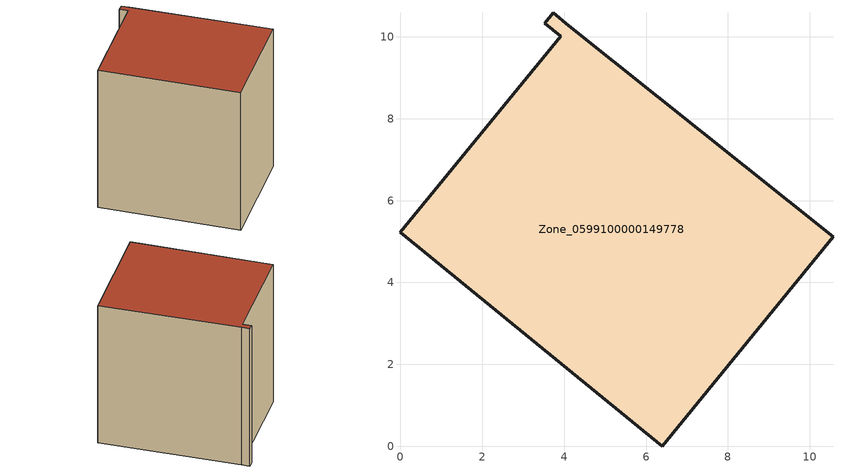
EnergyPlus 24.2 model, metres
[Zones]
Zone_0599100000149778
 floor ground (C_G): 3.91,10.02 3.52,10.34 3.73,10.59 4.11,10.27 10.57,5.12 6.4,0 0,5.23 z0
 wall outside (C_F): 6.4,0 10.57,5.12 4.11,10.27 3.73,10.59 3.52,10.34 3.91,10.02 0,5.23 6.4,0 z0:9.17
 roof outside (C_R): 3.52,10.34 3.91,10.02 0,5.23 6.4,0 10.57,5.12 4.11,10.27 3.73,10.59 z9.17
[BUILDING]
Pand.0599100000149778: North Axis=0; Terrain=City; Loads Convergence Tolerance Value=0.04; Temperature Convergence Tolerance Value=0.4; Solar Distribution=FullExterior; Maximum Number of Warmup Days=25; Minimum Number of Warmup Days=1
[Site:Location]
Rotterdam.The.Hague.AP_ZH_NLD Design_Conditions: Latitude=51.96; Longitude=4.45; Time Zone=1; Elevation=-4.5
[SITE:GROUNDTEMPERATURE:BUILDINGSURFACE]
18, 18, 18, 18, 18, 18, 18, 18, 18, 18, 18, 18
[MATERIAL] Thermal Absorptance=0.9; Solar Absorptance=0.7; Visible Absorptance=0.7
Name | Roughness | Thickness | Conductivity | Density | Specific Heat
G.TI.1946-1964 | MediumSmooth | 0.15 | 1 | 540 | 1210
F.TI.1946-1964 | Rough | 0.3 | 0.857143 | 1920 | 840
R.TI.1946-1964 | MediumRough | 0.2 | 0.277778 | 1500 | 1000
[CONSTRUCTION]
C_G: G.TI.1946-1964
C_F: F.TI.1946-1964
C_R: R.TI.1946-1964
[ZONE]
Zone_0599100000149778: Type=1; Multiplier=1; Ceiling Height=Autocalculate; Volume=Autocalculate; Floor Area=autocalculate; Part of Total Floor Area=Yes
[ZONEINFILTRATION:DESIGNFLOWRATE]
Infil_Zone_0599100000149778: Zone or ZoneList or Space or SpaceList=Zone_0599100000149778; Schedule=AlwaysOn; Design Flow Rate Calculation Method=Flow/Area; Flow Rate per Floor Area=0.003; Constant Term Coefficient=1; Temperature Term Coefficient=0; Velocity Term Coefficient=0; Velocity Squared Term Coefficient=0
[HVACTEMPLATE:ZONE:IDEALLOADSAIRSYSTEM]
Zone_0599100000149778: Maximum Heating Supply Air Temperature=50; Minimum Cooling Supply Air Temperature=13; Maximum Heating Supply Air Humidity Ratio=0.0156; Minimum Cooling Supply Air Humidity Ratio=0.0077; Heating Limit=NoLimit; Cooling Limit=NoLimit; Dehumidification Control Type=ConstantSensibleHeatRatio; Cooling Sensible Heat Ratio=0.7; Dehumidification Setpoint=60; Humidification Control Type=None; Humidification Setpoint=30; Outdoor Air Method=None; Outdoor Air Flow Rate per Person=0.00944; Outdoor Air Flow Rate per Zone Floor Area=0; Outdoor Air Flow Rate per Zone=0; Demand Controlled Ventilation Type=None; Outdoor Air Economizer Type=NoEconomizer; Heat Recovery Type=None; Sensible Heat Recovery Effectiveness=0.7; Latent Heat Recovery Effectiveness=0.65
[ZONECONTROL:THERMOSTAT]
ThermostatControl_Zone_0599100000149778: Zone or ZoneList=Zone_0599100000149778; Control Type Schedule=DualSetpointControlType; Control 1=Thermostat_Zone_0599100000149778; Temperature Difference Between Cutout And Setpoint=0
[THERMOSTATSETPOINT:DUALSETPOINT]
Thermostat_Zone_0599100000149778: Heating Setpoint Temperature Schedule=HeatingSetpoint_Zone_0599100000149778; Cooling Setpoint Temperature Schedule=CoolingSetpoint_Zone_0599100000149778
[SCHEDULE:COMPACT]
HeatingSetpoint_Zone_0599100000149778: Through: 12/31, For: AllDays, Until: 24:00, 21
CoolingSetpoint_Zone_0599100000149778: Through: 12/31, For: AllDays, Until: 24:00, 24
DualSetpointControlType: Through: 12/31, For: AllDays, Until: 24:00, 4
AlwaysOn: Through: 12/31, For: AllDays, Until: 24:00, 1
